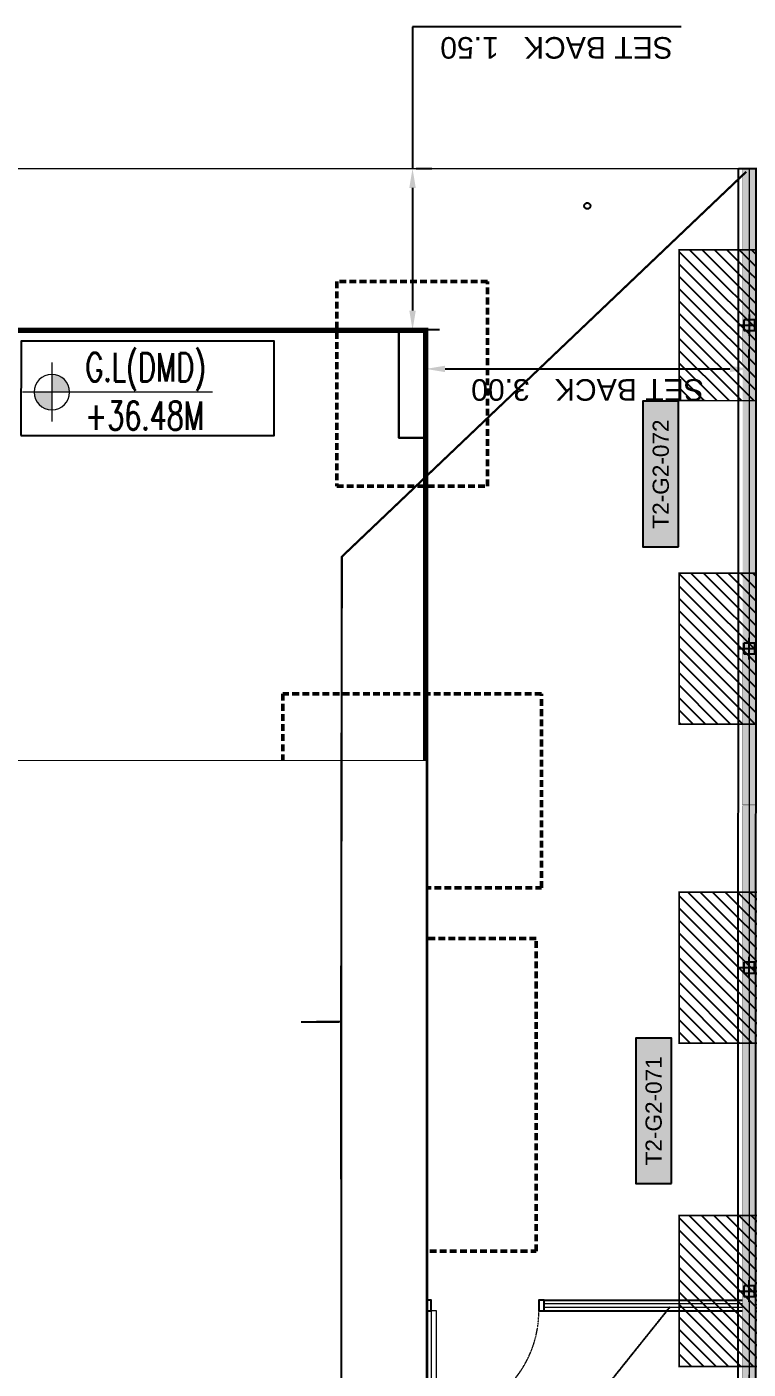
# Model space of a CAD drawing. Header units: centimetres. Extents: x -6122352 to 6876996, y -1694241 to 2592194.
# Drawn here: x 169937 to 176629, y -29315 to -16864 of the extents above; entities that cross this region are included whole.
import ezdxf
from ezdxf.enums import TextEntityAlignment as Align
from ezdxf.xclip import XClip

# ---------------------------------------------------------------- set-up
doc = ezdxf.new("R2010")
doc.units = ezdxf.units.CM
doc.header["$MEASUREMENT"] = 0
doc.header["$XCLIPFRAME"] = 2
doc.header["$PDMODE"] = 66
doc.header["$PDSIZE"] = 100
for name, pattern in [('23585-XR-AR-END-GROUND FLOOR$0$XR-END-GROUND FLOOR PLAN$0$HIDDEN2', [0.1875, 0.125, -0.0625]), ('CENTER', [2, 1.25, -0.25, 0.25, -0.25]), ('DASHED2', [0.375, 0.25, -0.125]), ('XR-AR-END-SETTING OUT PLAN$0$23261-XR-AR-SI-GF$0$HIDDEN', [0.375, 0.25, -0.125]), ('XR-AR-END-SETTING OUT PLAN$0$23585-XR-AR-END-GROUND FLOOR$0$23261-XR-AR-SI-GF$0$HIDDEN', [0.375, 0.25, -0.125]), ('XR-AR-END-SETTING OUT PLAN$0$23585-XR-AR-END-GROUND FLOOR$0$945-4P-1-101-GROUND FLOOR PLAN$0$XR-MIDDLE-GROUND FLOOR PLAN$0$HIDDEN2', [0.1875, 0.125, -0.0625]), ('XR-AR-END-SETTING OUT PLAN$0$23585-XR-AR-END-GROUND FLOOR$0$XR-END-GROUND FLOOR PLAN$0$HIDDEN2', [0.1875, 0.125, -0.0625]), ('XR-AR-END-SETTING OUT PLAN$0$23585-XR-AR-END-GROUND FLOOR$0$XR-END-GROUND FLOOR PLAN$0$xf_6a1$0$DASHED', [0.75, 0.5, -0.25])]:
    doc.linetypes.add(name, pattern=pattern)
doc.layers.get('Defpoints').update_dxf_attribs({"color": 255, "linetype": 'CENTER'})
for name, color, linetype, lineweight, true_color in [('08-Compound Wall-2', 6, 'Continuous', 25, 0xff00ff), ('08-Compound Wall-3', 5, 'Continuous', 25, 0x0000ff), ('23585-XR-AR-DAMAC PLOT LIMITS$0$1-End units', 7, 'Continuous', 5, 0xf8991e)]:
    doc.layers.add(name, color=color, linetype=linetype, lineweight=lineweight, true_color=true_color)
for name, color, linetype in [('23585-XR-AR-BOUNDARY WALLS AND SETBACKS$0$setback', 7, 'XR-AR-END-SETTING OUT PLAN$0$23261-XR-AR-SI-GF$0$HIDDEN'), ('@MI-FOOTINGS', 7, 'Continuous'), ('@MI-MEP', 7, 'Continuous'), ('@MI-REF LAYER', 7, 'Continuous'), ('@MI-TYPE-02', 6, 'Continuous'), ('B_TH_4', 7, 'Continuous'), ('PANEL-TAGS', 7, 'Continuous'), ('S-DIMENSION', 251, 'Continuous'), ('XR-AR-END-SETTING OUT PLAN$0$23585-XR-AR-END-GROUND FLOOR$0$A-Flor-Strs', 1, 'Continuous'), ('XREF1$0$S-LEVELS', 2, 'Continuous'), ('XREF1$0$TYPICAL NEW PROFILE', 3, 'Continuous')]:
    doc.layers.add(name, color=color, linetype=linetype)
for name, color, linetype, lineweight in [('23585-XR-AR-END-GROUND FLOOR$0$A-LOVR-PLAN', 251, 'Continuous', 9), ('@ Foundations', 4, 'DASHED2', 50), ('A-ANNO-TEXT', 3, 'Continuous', 25), ('XR-AR-END-SETTING OUT PLAN$0$23585-XR-AR-END-GROUND FLOOR$0$A-DOOR-FULL', 1, 'Continuous', 9), ('XR-AR-END-SETTING OUT PLAN$0$23585-XR-AR-END-GROUND FLOOR$0$A-EQUP-KITN-PLAN', 202, 'Continuous', 9), ('XR-AR-END-SETTING OUT PLAN$0$23585-XR-AR-END-GROUND FLOOR$0$A-FLOR-OVHD', 9, 'XR-AR-END-SETTING OUT PLAN$0$23585-XR-AR-END-GROUND FLOOR$0$23261-XR-AR-SI-GF$0$HIDDEN', 15), ('XR-AR-END-SETTING OUT PLAN$0$23585-XR-AR-END-GROUND FLOOR$0$A-GLAZ-SILL', 8, 'Continuous', 5), ('XR-AR-END-SETTING OUT PLAN$0$23585-XR-AR-END-GROUND FLOOR$0$A-GLAZ-WNDO', 232, 'Continuous', 9), ('XR-AR-END-SETTING OUT PLAN$0$23585-XR-AR-END-GROUND FLOOR$0$A-LOVR-PLAN', 111, 'Continuous', 9), ('XR-AR-END-SETTING OUT PLAN$0$23585-XR-AR-END-GROUND FLOOR$0$A-WALL', 7, 'Continuous', 30), ('XR-AR-END-SETTING OUT PLAN$0$23585-XR-AR-END-GROUND FLOOR$0$S-COLS', 51, 'Continuous', 40), ('XR-AR-END-SETTING OUT PLAN$0$23585-XR-AR-END-GROUND FLOOR$0$S-COLS-PATT', 8, 'Continuous', 5), ('XREF1$0$36-TAGLVL', 23, 'Continuous', 9)]:
    doc.layers.add(name, color=color, linetype=linetype, lineweight=lineweight)
doc.styles.add('PANELTAG_STYLE', font='arial.ttf')
doc.styles.get("Standard").update_dxf_attribs({"font": 'arial.ttf'})
doc.styles.add('XREF1$0$DLT_TEXT', font='romans.shx', dxfattribs={"width": 0.7})
doc.dimstyles.new('LEADER', dxfattribs={"dimtxt": 0.18, "dimasz": 0.25, "dimexe": 0.18, "dimexo": 0.0625, "dimgap": 0.09, "dimtad": 0, "dimtih": 1, "dimtoh": 1, "dimdec": 4, "dimzin": 0, "dimdsep": 46, "dimtxsty": 'Standard', "dimblk": 'DOT', "dimcen": 0.09, "dimadec": 0, "dimazin": 0, "dimtfac": 1, "dimtdec": 4, "dimtofl": 0, "dimtmove": 0, "dimatfit": 3, "dimldrblk": 'DOT', "dimfxl": 1, "dimtolj": 1, "dimtzin": 0, "dimarcsym": 0})
doc.dimstyles.get("Standard").update_dxf_attribs({"dimtxt": 5, "dimasz": 0.5, "dimexe": 0.18, "dimexo": 0.0625, "dimgap": 0.09, "dimtad": 0, "dimtih": 1, "dimtoh": 1, "dimdec": 0, "dimzin": 0, "dimdsep": 46, "dimtxsty": 'Standard', "dimcen": 0.09, "dimadec": 0, "dimazin": 0, "dimtfac": 1, "dimtdec": 0, "dimtofl": 0, "dimtmove": 0, "dimatfit": 3, "dimfxl": 1, "dimtolj": 1, "dimtzin": 0, "dimarcsym": 0})

# ---------------------------------------------------------------- blocks, each defined once
blk = doc.blocks.new('23585-XR-AR-BOUNDARY WALLS AND SETBACKS')
at = {"layer": '08-Compound Wall-2'}
for points in [[(496524.4839747483, 2769014.901721701), (496524.4166999987, 2769014.828299998), (496524.3488619988, 2769014.754261385)], [(496495.973413455, 2768983.786159667), (496513.5950819055, 2768967.640515323), (496519.6427699822, 2768974.240856528), (496523.6963717188, 2768978.664658424), (496527.7497715795, 2768983.088258272), (496531.8031700578, 2768987.512056611), (496535.8565700583, 2768991.935856611), (496541.9703225537, 2768998.608210022), (496524.3488342976, 2769014.754286767)]]:
    blk.add_lwpolyline(points, dxfattribs=at)
at = {"layer": '23585-XR-AR-BOUNDARY WALLS AND SETBACKS$0$setback', "ltscale": 40, "const_width": 0.05}
blk.add_lwpolyline([(496523.495691437, 2769011.602722642), (496519.3412598212, 2769007.068562509), (496515.2876013813, 2769002.644898729), (496511.2342491072, 2768998.221150815), (496507.1808491084, 2768993.797350815), (496503.1274491075, 2768989.373550816), (496498.9709691079, 2768984.837265666), (496513.3484613407, 2768971.664059236), (496517.5045994969, 2768976.199995874), (496521.5582515897, 2768980.623852726), (496525.6116474211, 2768985.047448177), (496529.6650017803, 2768989.471198366), (496533.7184017806, 2768993.894998366), (496537.8730016777, 2768998.429195459)], close=True, dxfattribs=at)
blk = doc.blocks.new('A$C9d9485f6')
at = {"layer": 'A-ANNO-TEXT', "rotation": 312.4881850805905}
blk.add_blockref('23585-XR-AR-BOUNDARY WALLS AND SETBACKS', (-2377088.534775567, -1504219.252137818), dxfattribs=at)
blk = doc.blocks.new('23585-XR-AR-DAMAC PLOT LIMITS')
at = {"layer": '23585-XR-AR-DAMAC PLOT LIMITS$0$1-End units', "color": 251, "true_color": 0x636466}
blk.add_lwpolyline([(496535.9303000001, 2768991.8683), (496518.2352999998, 2769008.081900001), (496524.4166999999, 2769014.828299999), (496542.1118999999, 2768998.614700001)], close=True, dxfattribs=at)
blk = doc.blocks.new('A$Cf093b529')
at = {"layer": 'A-ANNO-TEXT'}
blk.add_blockref('23585-XR-AR-DAMAC PLOT LIMITS', (-495391.9901121984, -2768603.441896566), dxfattribs=at)
blk = doc.blocks.new('*U35')
for points in [[(91, -5.684341886080801e-14), (41, -5.684341886080801e-14), (41, 1021), (91, 1021)], [(0, 0), (38, -5.684341886080801e-14), (38, -50), (50, -50), (50, -249.999999999997), (0, -249.999999999997)], [(1100, 2.842170943040401e-14), (1062, -2.842170943040401e-14), (1062, -49.99999999999997), (1050, -49.99999999999997), (1050, -249.999999999997), (1100, -249.999999999997)]]:
    blk.add_lwpolyline(points, close=True)
at = {"color": 8, "linetype": 'XR-AR-END-SETTING OUT PLAN$0$23585-XR-AR-END-GROUND FLOOR$0$XR-END-GROUND FLOOR PLAN$0$HIDDEN2'}
blk.add_arc((41, -5.684341886080801e-14), 1021, 1.594950045944486e-15, 90, dxfattribs=at)
at = {"layer": 'XR-AR-END-SETTING OUT PLAN$0$23585-XR-AR-END-GROUND FLOOR$0$A-GLAZ-SILL', "linetype": 'XR-AR-END-SETTING OUT PLAN$0$23585-XR-AR-END-GROUND FLOOR$0$945-4P-1-101-GROUND FLOOR PLAN$0$XR-MIDDLE-GROUND FLOOR PLAN$0$HIDDEN2', "ltscale": 3}
blk.add_lwpolyline([(0, 0), (1100, 0), (1100, -249.999999999997), (0, -249.999999999997)], close=True, dxfattribs=at)
blk = doc.blocks.new('*U37')
for points in [[(91, -5.684341886080801e-14), (41, -5.684341886080801e-14), (41, 1021), (91, 1021)], [(0, 0), (38, -5.684341886080801e-14), (38, -50), (50, -50), (50, -109.9999999801787), (0, -109.9999999801787)], [(1100, 2.842170943040401e-14), (1062, -2.842170943040401e-14), (1062, -49.99999999999997), (1050, -49.99999999999997), (1050, -109.9999999801786), (1100, -109.9999999801786)]]:
    blk.add_lwpolyline(points, close=True)
at = {"color": 8, "linetype": 'XR-AR-END-SETTING OUT PLAN$0$23585-XR-AR-END-GROUND FLOOR$0$XR-END-GROUND FLOOR PLAN$0$HIDDEN2'}
blk.add_arc((41, -5.684341886080801e-14), 1021, 1.594950045944486e-15, 90, dxfattribs=at)
at = {"layer": 'XR-AR-END-SETTING OUT PLAN$0$23585-XR-AR-END-GROUND FLOOR$0$A-GLAZ-SILL', "linetype": 'XR-AR-END-SETTING OUT PLAN$0$23585-XR-AR-END-GROUND FLOOR$0$945-4P-1-101-GROUND FLOOR PLAN$0$XR-MIDDLE-GROUND FLOOR PLAN$0$HIDDEN2', "ltscale": 3}
blk.add_lwpolyline([(0, 0), (1100, 0), (1100, -109.9999999801786), (0, -109.9999999801786)], close=True, dxfattribs=at)
blk = doc.blocks.new('XR-AR-END-SETTING OUT PLAN$0$23585-XR-AR-END-GROUND FLOOR$0$XR-END-GROUND FLOOR PLAN$0$A$C45491A9B')
blk.add_lwpolyline([(-50, 0), (0, 0), (0, 1000), (-50, 1000)], close=True)
at = {"color": 8, "linetype": 'XR-AR-END-SETTING OUT PLAN$0$23585-XR-AR-END-GROUND FLOOR$0$XR-END-GROUND FLOOR PLAN$0$HIDDEN2'}
blk.add_arc((0, -4.547473508864641e-13), 1000, 90, 180, dxfattribs=at)
blk = doc.blocks.new('XR-AR-END-SETTING OUT PLAN$0$23585-XR-AR-END-GROUND FLOOR$0$A$C75a8815d')
at = {"layer": 'XR-AR-END-SETTING OUT PLAN$0$23585-XR-AR-END-GROUND FLOOR$0$S-COLS', "color": 252, "lineweight": 30}
for points in [[(-0.02841067314147949, 3499.999932765961), (-0.02841019630432129, 2699.999933242798), (249.9715893268585, 2699.999932765961), (249.9715902805328, 3499.999933004379)], [(3.814697265625e-06, 0.001664876937866211), (3.814697265625e-06, 550.001665353775), (250.0000038146973, 550.0016646385193), (250.0000038146973, 0.001665115356445312)], [(-0.02838230133056641, -3999.998283624649), (-0.0283818244934082, -2999.99828338623), (249.9716181755066, -2999.998282670975), (249.9716184139252, -3999.998283147812)]]:
    blk.add_lwpolyline(points, close=True, dxfattribs=at)
blk = doc.blocks.new('23585-XR-AR-END-GROUND FLOOR$0$XR-END-GROUND FLOOR PLAN$0$A$C45491A9B')
blk.add_lwpolyline([(-50, 0), (0, 0), (0, 1000), (-50, 1000)], close=True)
at = {"color": 8, "linetype": '23585-XR-AR-END-GROUND FLOOR$0$XR-END-GROUND FLOOR PLAN$0$HIDDEN2'}
blk.add_arc((0, -4.547473508864641e-13), 1000, 90, 180, dxfattribs=at)
blk = doc.blocks.new('XR-AR-END-SETTING OUT PLAN')
at = {"layer": '08-Compound Wall-3'}
for p, q in [((1900.044146533911, 10600.0005848068), (-523.2971514484661, 10600.00058478686)), ((1900.044146533911, 10500.00058480681), (-523.2971514474184, 10500.00058478684))]:
    blk.add_line(p, q, dxfattribs=at)
for points in [[(1950.044146533911, 10600.00060864944), (1900.044146533911, 10600.00060864944), (1900.044145320485, 10500.00060864944), (1950.044146842208, 10500.00060864944)], [(3000.044145816123, 10600.00056898237), (2950.044145816123, 10600.00056898237), (2950.044144602697, 10500.00056898237), (3000.04414612442, 10500.00056898237)]]:
    blk.add_lwpolyline(points, close=True, dxfattribs=at)
at = {"layer": '23585-XR-AR-END-GROUND FLOOR$0$A-LOVR-PLAN'}
blk.add_lwpolyline([(1900.044146533911, 10600.00063503276), (1900.044146533911, 10500.00063249208)], dxfattribs=at)
blk.add_lwpolyline([(1900.044146839268, 10534.99812595142), (1900.044146839268, 10564.99812595142), (-523.3010777489098, 10564.99812655811), (-523.3010777489098, 10534.99812655811)], close=True, dxfattribs=at)
at = {"layer": 'XR-AR-END-SETTING OUT PLAN$0$23585-XR-AR-END-GROUND FLOOR$0$A-EQUP-KITN-PLAN', "color": 8}
for p, q in [((3850.109238997102, 11100.00033140182), (3850.107901349664, 13149.99880361557)), ((5650.107138469815, 11100.00778436661), (3850.109238997102, 11100.00033140182))]:
    blk.add_line(p, q, dxfattribs=at)
at = {"layer": 'XR-AR-END-SETTING OUT PLAN$0$23585-XR-AR-END-GROUND FLOOR$0$A-EQUP-KITN-PLAN', "color": 8, "linetype": 'XR-AR-END-SETTING OUT PLAN$0$23585-XR-AR-END-GROUND FLOOR$0$XR-END-GROUND FLOOR PLAN$0$xf_6a1$0$DASHED'}
blk.add_line((5650.107175782323, 10900.00331449509), (3850.106041803956, 10900.00036239624), dxfattribs=at)
at = {"layer": 'XR-AR-END-SETTING OUT PLAN$0$23585-XR-AR-END-GROUND FLOOR$0$A-FLOR-OVHD', "color": 8, "ltscale": 5}
for p, q in [((3250.106041446328, 11000.02068042755), (3750.106041744351, 10499.99855422974)), ((3750.106041803956, 10999.99855422974), (3250.106041803956, 10499.99855327606)), ((4150.149359419942, 9210.30683708191), (3250.158987239003, 9610.350899219513)), ((3250.158987298608, 9210.306836605072), (4150.149360194802, 9610.350899219513))]:
    blk.add_line(p, q, dxfattribs=at)
at = {"layer": 'XR-AR-END-SETTING OUT PLAN$0$23585-XR-AR-END-GROUND FLOOR$0$A-FLOR-OVHD', "color": 8}
blk.add_line((3200.106140449643, 10249.99855422974), (3200.106631532311, 8999.99834060669), dxfattribs=at)
at = {"layer": 'XR-AR-END-SETTING OUT PLAN$0$23585-XR-AR-END-GROUND FLOOR$0$A-FLOR-OVHD', "color": 8, "ltscale": 5}
blk.add_lwpolyline([(3250.158987298608, 9210.306836605072), (4150.149359419942, 9210.30683708191), (4150.149360194802, 9610.350899219513), (3250.158987239003, 9610.350899219513)], close=True, dxfattribs=at)
at = {"layer": 'XR-AR-END-SETTING OUT PLAN$0$23585-XR-AR-END-GROUND FLOOR$0$A-Flor-Strs', "color": 8}
for p, q in [((3000.102111771703, 10249.9985537529), (3000.102079167962, 8999.993498325348)), ((3300.102112427354, 10249.99855422974), (3300.102079108357, 8999.99349784851)), ((3300.102093592286, 9549.99603509903), (3171.357380345464, 9681.451865673065)), ((3000.102095738053, 9549.996026039124), (3300.102093592286, 9549.99603509903)), ((3300.102093592286, 9549.99603509903), (3171.35738016665, 9418.540202617645))]:
    blk.add_line(p, q, dxfattribs=at)
at = {"layer": 'XR-AR-END-SETTING OUT PLAN$0$23585-XR-AR-END-GROUND FLOOR$0$A-GLAZ-SILL', "color": 8}
blk.add_line((3250.100986972451, 6049.997144699097), (3250.10133947432, 8199.998291492462), dxfattribs=at)
at = {"layer": 'XR-AR-END-SETTING OUT PLAN$0$23585-XR-AR-END-GROUND FLOOR$0$A-GLAZ-WNDO', "color": 8}
for p, q in [((3000.101339235902, 8199.998291015625), (3000.101339116693, 8149.998291015625)), ((3150.101339295506, 8149.998290538788), (3000.101339116693, 8149.998291015625)), ((3150.100986912847, 6099.997143745422), (3150.101339116693, 8199.998291015625)), ((3150.101339116693, 8199.998291015625), (3150.101339295506, 8149.998290538788)), ((3000.101213410497, 7447.998108863831), (3000.101213350892, 7497.998109340668)), ((3000.101213350892, 7497.998109340668), (3150.101213827729, 7497.998108386993)), ((3150.101213827729, 7497.998108386993), (3150.101213887334, 7447.998108863831)), ((3150.101213887334, 7447.998108863831), (3000.101213410497, 7447.998108863831)), ((3000.100987270474, 6746.998107910156), (3000.100986436009, 6796.998108863831)), ((3000.100986436009, 6796.998108863831), (3150.100987270474, 6796.998108863831)), ((3150.100986376405, 6746.998108863831), (3000.100987270474, 6746.998107910156)), ((3150.100987270474, 6796.998108863831), (3150.100986376405, 6746.998108863831)), ((3000.100986972451, 6049.997144699097), (3000.100986972451, 6099.997144699097)), ((3000.100986972451, 6099.997144699097), (3150.100986912847, 6099.997143745422)), ((3000.100986972451, 6049.997144699097), (3250.100986972451, 6049.997144699097)), ((3150.100986912847, 6099.997143745422), (3150.100987151265, 6049.997144699097))]:
    blk.add_line(p, q, dxfattribs=at)
for points in [[(3000.101213350892, 7497.998109340668), (3000.101339116693, 8149.998291015625)], [(3250.122793927789, 8199.997313976288), (3000.101339235902, 8199.998291015625)], [(3050.101339116693, 8149.998291015625), (3050.101213350892, 7497.998108863831)], [(3000.100986972451, 6099.997144699097), (3000.101213410497, 7447.998108863831)], [(3050.101213291287, 7447.998109340668), (3050.100986912847, 6796.998107910156)], [(3050.100986853242, 6746.998108386993), (3050.1009863168, 6099.997145175934)]]:
    blk.add_lwpolyline(points, dxfattribs=at)
at = {"layer": 'XR-AR-END-SETTING OUT PLAN$0$23585-XR-AR-END-GROUND FLOOR$0$A-LOVR-PLAN', "color": 8}
for points in [[(1950.100967422128, 10600.00060844421), (1900.100967302918, 10600.00060892105), (1900.100966289639, 10500.00060892105), (1950.100967779756, 10500.00060939789)], [(3000.100967124104, 10600.00057029724), (2950.10096617043, 10600.0005698204), (2950.100965276361, 10500.00057029724), (3000.100966647267, 10500.0005698204)]]:
    blk.add_lwpolyline(points, close=True, dxfattribs=at)
blk.add_lwpolyline([(1900.100967183709, 10600.00063562393), (1900.100967362523, 10500.00063371658)], dxfattribs=at)
at = {"layer": 'XR-AR-END-SETTING OUT PLAN$0$23585-XR-AR-END-GROUND FLOOR$0$A-WALL', "color": 8}
for points in [[(9250.102083459496, 6650.001490592957), (9050.100989297032, 6650.001235485077), (9050.10098965466, 8750.000639915466), (6850.11106570065, 8750.002635478973), (6850.111066058278, 8700.0026679039), (6750.111065879464, 8700.002668380737), (6750.111065879464, 8750.000871658325), (6650.111065939069, 8750.000871658325), (6650.111065283418, 8850.002022743225), (6950.111065164208, 8850.002250671387), (6950.111065879464, 8899.99970960617), (7050.111065879464, 8899.99970817566), (7050.11106570065, 8850.002797603607), (9050.099628582597, 8850.000640392303), (9050.10098899901, 10349.9981546402), (7050.11106581986, 10349.99975156784), (7050.111065998673, 9799.999710083008), (6950.11106570065, 9799.999708652496), (6950.112433806062, 10550.00580835342), (7050.108891561627, 10550.00580835342), (7050.104876235127, 10449.99988079071), (9050.099116638303, 10449.9981546402), (9049.948119357228, 19523.36598014832), (9249.950268521905, 19523.36597967148)], [(5650.105998054147, 10500.00084495544), (5750.106065586209, 10500.00084400177), (5750.107102289796, 11300.00188541412), (5650.107101693749, 11300.00188589096)], [(4790.1072358042, 8749.999267578125), (3250.101112738252, 8749.997854709625), (3250.123472645879, 8199.998291492462), (3000.123275354505, 8199.998291015625), (3000.100934281945, 8999.998242855072), (4540.107388034463, 8999.998847484589), (4540.107358470559, 9049.998554706573), (4790.107358232141, 9049.99855518341)], [(5650.11106570065, 8750.000054359436), (4790.107256367803, 8749.999291419983), (4790.107256188989, 8850.000108718872), (5650.111065641046, 8850.001082897186)], [(3250.12934859097, 5750.006791114807), (3250.100409820676, 5750.006854534149), (3250.100986972451, 6049.997144699097), (3000.129348531365, 6049.997144699097), (3000.129348650575, 5499.999974727631), (3250.129348769784, 5500.006791591644)], [(3250.129348710179, 5499.998108386993), (7760.105232134461, 5500.00174665451), (7760.105232253671, 5750.00045633316), (3250.129348531365, 5749.997789859772)]]:
    blk.add_lwpolyline(points, close=True, dxfattribs=at)
for points in [[(3850.106042101979, 10500.01968860626), (5750.107330158353, 10500.00084400177), (5750.107415214181, 10250.00188541412), (4790.107357934117, 10249.9985537529), (4790.107358291745, 10149.99855566025), (4540.107357993722, 10149.99855566025), (4540.10735835135, 10249.9985537529), (3000.102095916867, 10249.99855327606), (3000.102079048753, 11999.99910259247), (3250.104392960668, 11999.99910163879), (3250.104392841458, 11100.02067995071), (3850.106042161584, 11100.02068090439), (3850.10604198277, 10499.99947547913)], [(3750.106041803956, 10700.02068090439), (3750.106041803956, 10999.99855422974), (3450.106041863561, 11000.02068042755), (3250.106041446328, 11000.02068042755), (3250.106041803956, 10499.99855327606), (3750.106041744351, 10499.99855422974), (3750.106041803956, 10700.02068090439)]]:
    blk.add_lwpolyline(points, dxfattribs=at)
at = {"layer": '23585-XR-AR-END-GROUND FLOOR$0$A-LOVR-PLAN'}
blk.add_blockref('23585-XR-AR-END-GROUND FLOOR$0$XR-END-GROUND FLOOR PLAN$0$A$C45491A9B', (2950.044147029549, 10600.00058481902), dxfattribs=at)
at = {"layer": 'XR-AR-END-SETTING OUT PLAN$0$23585-XR-AR-END-GROUND FLOOR$0$A-DOOR-FULL', "color": 8, "xscale": -1, "rotation": 270}
blk.add_blockref('*U35', (4790.107358232141, 9049.99855518341), dxfattribs=at)
at = {"layer": 'XR-AR-END-SETTING OUT PLAN$0$23585-XR-AR-END-GROUND FLOOR$0$A-DOOR-FULL', "color": 8, "xscale": 0.9090909090912127, "yscale": 0.9090909090912127, "zscale": 0.9090909090912127, "rotation": 179.9999999999999}
blk.add_blockref('*U37', (6650.111066237092, 8750.001082897186), dxfattribs=at)
at = {"layer": 'XR-AR-END-SETTING OUT PLAN$0$23585-XR-AR-END-GROUND FLOOR$0$A-LOVR-PLAN', "color": 8}
blk.add_blockref('XR-AR-END-SETTING OUT PLAN$0$23585-XR-AR-END-GROUND FLOOR$0$XR-END-GROUND FLOOR PLAN$0$A$C45491A9B', (2950.100967720151, 10600.00058603287), dxfattribs=at)
at = {"layer": 'XR-AR-END-SETTING OUT PLAN$0$23585-XR-AR-END-GROUND FLOOR$0$S-COLS-PATT', "color": 8}
blk.add_blockref('XR-AR-END-SETTING OUT PLAN$0$23585-XR-AR-END-GROUND FLOOR$0$A$C75a8815d', (3000.129344239831, 5499.998310089111), dxfattribs=at)
blk = doc.blocks.new('END UNIT')
at = {"xscale": 0.001, "yscale": 0.001, "zscale": 0.001}
blk.add_blockref('XR-AR-END-SETTING OUT PLAN', (-9.150201729830158, 0), dxfattribs=at)
blk = doc.blocks.new('TH_4')
blk.add_blockref('END UNIT', (495802.3053798428, 2769130.514097063))
at = {"xscale": -1}
blk.add_blockref('END UNIT', (495826.3053798428, 2769130.514097063), dxfattribs=at)
blk = doc.blocks.new('A$C780da55d')
at = {"layer": 'S-DIMENSION'}
blk.add_circle((0, 0), 0.02813349758424844, dxfattribs=at)
at = {"layer": 'B_TH_4', "xscale": 1.000039159572381, "yscale": 1.000039159572381, "zscale": 1.000039159572381}
blk.add_blockref('TH_4', (-495814.0704651335, -2769239.302089663), dxfattribs=at)
blk = doc.blocks.new('23585-XR-AR-MALDIVE-2$0$TH_4')
blk.add_blockref('A$C780da55d', (495794.655359471, 2769130.864096801))
at = {"layer": '@ Foundations', "linetype": 'DASHED2', "ltscale": 0.25}
for points in [[(495795.1303292943, 2769137.659769025), (495797.4303292944, 2769137.659769025), (495797.4303292944, 2769140.559769025), (495795.1303292943, 2769140.559769025)], [(495797.4803292943, 2769135.389769025), (495797.4803292943, 2769137.189769024), (495795.0803292943, 2769137.189769024), (495795.0803292943, 2769135.389769025)], [(495795.5803292943, 2769131.564769024), (495796.9803292943, 2769131.564769024), (495796.9803292943, 2769133.464769024), (495795.5803292943, 2769133.464769024)]]:
    blk.add_lwpolyline(points, close=True, dxfattribs=at)
blk = doc.blocks.new('A$C92c70a84')
at = {"color": 1, "true_color": 0xeb0000, "const_width": 0.01}
blk.add_lwpolyline([(-1.174661193974316, -22.08967597829178), (-7.174665930680931, -22.08860107138753), (-13.17467066785321, -22.08752616611309), (-19.17467540409416, -22.08645125944167), (-25.17466774489731, -22.08509378228337), (-34.32472875714302, -22.08355128043331), (-34.32042913325131, 1.916467667557299), (-25.17023303266615, 1.91477768169716), (-19.17022829456255, 1.913702775724232), (-13.17022355878726, 1.912627869052812), (-7.170366306323558, 1.91141787590459), (-1.170226481277496, 1.910195486154407), (7.981812528334558, 1.908566202502698), (7.977942958008498, -22.09133005468175)], close=True, dxfattribs=at)
blk = doc.blocks.new('XREF1$0$LVL  ATTR')
at = {"color": 7}
blk.add_wipeout([(-0.33727806633866564, 0.38352486299273547), (1.8973092599409713, 0.38352486299273547), (1.8973092599409713, -0.45047952129880775), (-0.33727806633866564, -0.4504795212988073)], dxfattribs=at)
at = {"layer": 'XREF1$0$36-TAGLVL', "extrusion": (-4.888139810645865e-07, 1.406522031717416e-17, 0.9999999999998805)}
h = blk.add_hatch(color=252, dxfattribs=at)
h.paths.add_polyline_path([(-0.06536514837319736, 0.1562500046566129, 0.4142135623730951), (-0.2216151483731973, 4.656612873077392e-09), (-0.06536514837319736, 4.656612873077392e-09)])
h.paths.add_polyline_path([(0.09088485162680264, 4.656612873077392e-09), (-0.06536514837319736, 4.656612873077392e-09), (-0.06536514837319736, -0.1562499953433871, 0.4142135623730951)])
at = {"layer": 'XREF1$0$36-TAGLVL', "extrusion": (-4.888139810645865e-07, 1.406522031717408e-17, 0.9999999999998805)}
for p, q in [((-0.06536515014719235, -0.2604166821887048), (-0.06536515014719235, 0.2604166511446238)), ((1.351057254982072, -1.396983861923218e-08, 5.262988010916589e-07), (-0.3253053234689158, -1.396983861923218e-08, -1.018362459642307e-07))]:
    blk.add_line(p, q, dxfattribs=at)
blk.add_circle((-0.06536514830387681, -4.494034574497252e-25, 3.195139836529895e-08), 0.15625, dxfattribs=at)
at = {"layer": 'XREF1$0$S-LEVELS', "color": 1}
blk.add_lwpolyline([(-0.3372780663386656, 0.3835248629927364), (1.897309259940972, 0.3835248629927364), (1.897309259940972, -0.4504795212988069), (-0.3372780663386656, -0.4504795212988069)], close=True, dxfattribs=at)
at = {"layer": 'XREF1$0$TYPICAL NEW PROFILE', "color": 3, "style": 'XREF1$0$DLT_TEXT', "width": 0.7}
for tag, p in [('+0.00M', (0.2413431143818681, 0.067100426539497, -0.0001437184612911057)), ('S.S.L', (0.2413431143818681, -0.3452672204089993, -0.0001437184612911057))]:
    blk.add_attdef(tag, p, '', height=0.2500000000000001, dxfattribs=at)
blk = doc.blocks.new('_Dot')
at = {"color": 0, "linetype": 'ByBlock', "lineweight": -2}
blk.add_line((-0.5, 0), (-1, 0), dxfattribs=at)
at = {"color": 0, "linetype": 'ByBlock', "const_width": 0.5}
blk.add_lwpolyline([(-0.25, 0, 1), (0.25, 0, 1)], format="xyb", close=True, dxfattribs=at)
blk = doc.blocks.new('*D688')
at = {"color": 0, "lineweight": -2, "transparency": 16777216}
for p, q in [((494320.6675936814, 2767860.646392867), (494320.6675936814, 2767861.1221988)), ((494317.665494432, 2767860.966045753), (494317.665494432, 2767860.7621988)), ((494320.4875936814, 2767860.9421988), (494317.845494432, 2767860.9421988))]:
    blk.add_line(p, q, dxfattribs=at)
at = {"color": 0, "transparency": 16777216}
for points in [[(494317.845494432, 2767860.9721988), (494317.845494432, 2767860.9121988), (494317.665494432, 2767860.9421988)], [(494320.4875936814, 2767860.9721988), (494320.4875936814, 2767860.9121988), (494320.6675936814, 2767860.9421988)]]:
    blk.add_solid(points, dxfattribs=at)
at = {"layer": 'Defpoints', "color": 0, "transparency": 16777216}
for p in [(494317.665494432, 2767861.028545753), (494317.665494432, 2767860.9421988), (494320.6675936814, 2767860.583892867)]:
    blk.add_point(p, dxfattribs=at)
at = {"color": 0, "transparency": 16777216, "insert": (494319.1665440567, 2767861.135677654), "char_height": 0.2, "attachment_point": 5}
blk.add_mtext('\\A1;SET BACK   3.00', dxfattribs=at)
blk = doc.blocks.new('*D690')
at = {"color": 0, "lineweight": -2, "transparency": 16777216}
for p, q in [((494320.5388534791, 2767860.580698744), (494320.9697046045, 2767860.580698744)), ((494320.7897046045, 2767859.263961407), (494320.7897046045, 2767860.400698744)), ((494320.7551252943, 2767859.083961407), (494320.6097046045, 2767859.083961407)), ((494320.7897046045, 2767857.769165082), (494320.7897046045, 2767859.083961407)), ((494318.2970988746, 2767857.769165082), (494320.7897046045, 2767857.769165082))]:
    blk.add_line(p, q, dxfattribs=at)
at = {"color": 0, "transparency": 16777216}
for points in [[(494320.7597046045, 2767860.400698744), (494320.8197046045, 2767860.400698744), (494320.7897046045, 2767860.580698744)], [(494320.7597046045, 2767859.263961407), (494320.8197046045, 2767859.263961407), (494320.7897046045, 2767859.083961407)]]:
    blk.add_solid(points, dxfattribs=at)
at = {"layer": 'Defpoints', "color": 0, "transparency": 16777216}
for p in [(494320.4763534791, 2767860.580698744), (494320.7897046045, 2767860.580698744), (494320.8176252943, 2767859.083961407)]:
    blk.add_point(p, dxfattribs=at)
at = {"color": 0, "transparency": 16777216, "insert": (494319.4534017402, 2767857.962575723), "char_height": 0.2, "attachment_point": 5}
blk.add_mtext('\\A1;SET BACK   1.50', dxfattribs=at)
blk = doc.blocks.new('T2-FOOTING PLAN')
at = {"layer": '@MI-FOOTINGS', "transparency": 33554679}
h = blk.add_hatch(dxfattribs=at)
h.set_pattern_fill('ANSI31', color=8, scale=650)
h.set_pattern_definition([(45, (0, 0), (-57.45242597140699, 57.45242597140699), [])])
h.paths.add_polyline_path([(-700, 650), (700, 650), (700, -650), (-700, -650)])
at = {"layer": '@MI-FOOTINGS', "color": 160, "true_color": 0x3340f0, "const_width": 15}
blk.add_lwpolyline([(-700, 650), (700, 650), (700, -650), (-700, -650)], close=True, dxfattribs=at)
at = {"layer": '@MI-FOOTINGS', "color": 30}
blk.add_point((0, 0), dxfattribs=at)
blk = doc.blocks.new('T2-PARTITION WALL')
at = {"layer": '@MI-TYPE-02'}
h = blk.add_hatch(color=256, dxfattribs=at)
h.dxf.hatch_style = 1
h.paths.add_polyline_path([(-71.02508106571622, -42098.55009387963), (-68.87369340774603, -48000.4032188518), (51.12629905209178, -48000.44575863145), (48.97491139412159, -42098.59263365931)])
h.paths.add_polyline_path([(-68.89454710215796, -36088.55047151487), (-71.02153608424123, -42088.55009450795), (48.97845637565479, -42088.5926342876), (51.10544535767986, -36088.59301129446)])
h.paths.add_polyline_path([(-66.7640131386579, -30078.55084915002), (-68.89100212074118, -36078.55047214316), (51.10899033915484, -36078.59301192281), (53.23597932123812, -30078.59338892964)])
h.paths.add_polyline_path([(-64.63347917504143, -24068.55122678523), (-66.7604681570665, -30068.55084977832), (53.23952430277131, -30068.59338955799), (55.36651328485459, -24068.59376656482)])
h.paths.add_polyline_path([(-64.59134481713409, -23929.04480615037), (-63.51631047029514, -17929.04490245861), (56.48368760355515, -17929.06640314552), (55.40865325671621, -23929.06630683731)])
h.paths.add_polyline_path([(-63.51451874629129, -17919.04490261909), (-62.43948439945234, -11919.04499892736), (57.56051367439795, -11919.0664996143), (56.48547932755901, -17919.06640330606)])
h.paths.add_polyline_path([(-62.43769267533207, -11909.04499908781), (-61.36265832849313, -5909.045095396083), (58.63733974535717, -5909.066596083023), (57.56230539846001, -11909.06649977478)])
h.paths.add_polyline_path([(-61.36086660448927, -5899.04509555659), (-60.01430928823538, 0.01075290745939128), (59.98568878561491, -0.01074777948088013), (58.63913146936102, -5899.066596243531)])
at = {"layer": '@MI-TYPE-02', "const_width": 2.5}
for points in [[(-61.36086660448927, -5899.04509555659), (-60.01430928823538, 0.01075290745939128), (59.98568878561491, -0.01074777948088013), (58.63913146936102, -5899.066596243531)], [(-62.43769267533207, -11909.04499908781), (-61.36265832849313, -5909.045095396083), (58.63733974535717, -5909.066596083023), (57.56230539846001, -11909.06649977478)]]:
    blk.add_lwpolyline(points, close=True, dxfattribs=at)
at = {"layer": '@MI-FOOTINGS', "rotation": 89.98973417812736}
for p in [(1.185184067115188, -1449.528220314503), (0.6461511011584662, -4449.528218663094), (-0.02740348846418783, -7409.056096231885), (-0.5664364544209093, -10409.0560945805)]:
    blk.add_blockref('T2-FOOTING PLAN', p, dxfattribs=at)
blk = doc.blocks.new('PANELTAG')
at = {"layer": 'PANEL-TAGS', "color": 1}
blk.add_lwpolyline([(-13.5, -3.3), (13.5, -3.3), (13.5, 3.3), (-13.5, 3.3)], close=True, dxfattribs=at)
at = {"layer": 'PANEL-TAGS', "color": 40, "true_color": 0xffd700}
blk.add_solid([(-13.5, -3.3), (13.5, -3.3), (-13.5, 3.3), (13.5, 3.3)], dxfattribs=at)
at = {"layer": 'PANEL-TAGS', "color": 5, "style": 'PANELTAG_STYLE'}
blk.add_attdef('TAGNO', text='', height=3, dxfattribs=at).set_placement((0, 0), align=Align.CENTER)
blk = doc.blocks.new('A$C2c283219')
at = {"color": 1, "true_color": 0xeb0000, "const_width": 0.01}
blk.add_lwpolyline([(33.15006756340154, 1.309203065466136), (27.15006282634567, 1.310277972370386), (21.15005808934802, 1.311352877877653), (15.15005335281603, 1.312427784316242), (9.150061011896469, 1.31378526147455), (0, 1.315327763557434), (0.004299624240957201, 25.31534671131521), (9.154495724418666, 25.31365672545508), (15.15450046240585, 25.31258181948215), (21.15450519847218, 25.31150691304356), (27.15436245064484, 25.31029691966251), (33.15450227545807, 25.30907452991232), (42.30654128524475, 25.30744524626061), (42.30267171526793, 1.307548989076167)], close=True, dxfattribs=at)
dim = blk.add_linear_dim(base=(0.0003482787869870663, 3.173033717554063), p1=(3.002447528182529, 2.814727784600109), p2=(0.0003482787869870663, 3.259380670264363), text='SET BACK   <>', dimstyle='Standard', override={"dimtxt": 0.2, "dimtad": 1, "dimtih": 0, "dimdec": 2})
dim.commit()
dim.dimension.update_dxf_attribs({"geometry": '*D688', "text_midpoint": (1.501397903484758, 3.366512571461499), "insert": (-494317.6651461532, -2767857.769165082)})
dim = blk.add_linear_dim(base=(3.124558451236226, 2.811533662024885), p1=(3.152479140786454, 1.314796323888004), p2=(2.81120732560521, 2.811533661093563), angle=90, text='SET BACK   <>', dimstyle='Standard', override={"dimtxt": 0.2, "dimtad": 1, "dimtih": 0, "dimdec": 2, "dimtmove": 1})
dim.commit()
dim.dimension.update_dxf_attribs({"geometry": '*D690', "text_midpoint": (2.411807071825024, -4.656612873077393e-10), "dimtype": 128, "insert": (-494317.6651461532, -2767857.769165082)})

msp = doc.modelspace()

# ---------------------------------------------------------------- hatches: boundary and pattern name
at = {"layer": '@MI-REF LAYER'}
h = msp.add_hatch(dxfattribs=at)
h.set_pattern_fill('ANSI31', color=256, scale=1999.999998458916, angle=186.7183412143764)
h.set_pattern_definition([(231.7183412143764, (-2377109729.195271, -1504175463.930205), (196.2436825049419, -154.8819453021617), [])])
h.paths.add_polyline_path([(173637.0869775118, -37949.32877335549), (167386.8413807879, -37949.37531380878), (167386.9737882378, -37648.74568145981), (143585.5400450877, -37648.92291633073), (143585.6769294339, -37949.55254705408), (137335.4313334406, -37949.59908999035), (137335.3697368986, -23675.76798647625), (173636.9359965053, -23675.49767068315)])

# ---------------------------------------------------------------- block references
at = {"layer": '@MI-REF LAYER', "xscale": 1000, "yscale": 1000, "zscale": 1000}
msp.add_blockref('A$C9d9485f6', (-23958.95045533385, 48155.57226163784), dxfattribs=at)
at = {"layer": '@MI-REF LAYER', "xscale": 1000, "yscale": 1000, "zscale": 1000, "rotation": 312.4882903633292}
msp.add_blockref('A$Cf093b529', (-891608.7329339073, 539022.7201118186), dxfattribs=at)

# ---------------------------------------------------------------- next in the draw order: block references
at = {"layer": '@MI-REF LAYER'}
ref = msp.add_blockref('23585-XR-AR-MALDIVE-2$0$TH_4', (495949172.1971557, 2769116030.608025), dxfattribs=dict(at, xscale=1000, yscale=1000, zscale=1000, rotation=180.0004266472492))
XClip(ref).set_block_clipping_path([(495793.21268222714, 2769130.5182449548), (495835.2553357263, 2769130.5117717395), (495835.2591759865, 2769154.440407738), (495826.3071482759, 2769154.4120021537), (495820.30700588087, 2769154.4132245434), (495814.30714883376, 2769154.4144345364), (495808.3071463499, 2769154.415509443), (495802.3071416123, 2769154.4165843492), (495793.2169511025, 2769154.458260442)])
ref = msp.add_blockref('23585-XR-AR-MALDIVE-2$0$TH_4', (496504862.4498472, 2769024055.547623), dxfattribs=dict(at, xscale=999.9999999999998, yscale=999.9999999999998, zscale=999.9999999999998, rotation=179.9898040398786))
XClip(ref).set_block_clipping_path([(495835.395434496, 2769130.514280566), (495835.3952705087, 2769154.444298339), (495826.305498607, 2769154.4144163365), (495820.30549567053, 2769154.414378845), (495814.30549083604, 2769154.414341355), (495808.30534843216, 2769154.4144513216), (495802.3053460559, 2769154.4144138293), (495793.2152887052, 2769154.454261816), (495793.2154342416, 2769130.515507221)])

# ---------------------------------------------------------------- next in the draw order: linework, layer by layer
at = {"layer": '@MI-REF LAYER', "const_width": 5}
msp.add_lwpolyline([(173636.9359964716, -23675.49767064632), (173637.0869772836, -37949.32877353992), (167386.8413804983, -37949.3753140686), (167386.9737881201, -37648.74568161801), (143585.5400449543, -37648.92291641869), (143585.6769293737, -37949.55254715248), (137335.431333435, -37949.59908998422), (137335.3697366539, -23675.76798670035)], close=True, dxfattribs=at)

# ---------------------------------------------------------------- next in the draw order: block references
msp.add_blockref('T2-PARTITION WALL', (176638.8947806916, -18181.97375800248))
at = {"layer": '@MI-MEP', "color": 10, "xscale": 1000, "yscale": 1000, "zscale": 1000, "rotation": 180.0021399605882}
msp.add_blockref('A$C92c70a84', (142314.976902634, -40264.27750333773), dxfattribs=at)
at = {"layer": 'PANEL-TAGS'}
ref = msp.add_blockref('PANELTAG', (175818.1267735506, -21012.52775162878), dxfattribs=dict(at, xscale=50.00000000000001, yscale=50.00000000000001, zscale=50.00000000000001, rotation=90.00000000000001))
ref.add_attrib('TAGNO', 'T2-G2-072', dxfattribs={"color": 5, "height": 150, "rotation": 90, "style": 'PANELTAG_STYLE'}).set_placement((175818.1267735506, -21012.52775162878), align=Align.MIDDLE_CENTER)
ref = msp.add_blockref('PANELTAG', (175752.196510972, -26918.97235749476), dxfattribs=dict(at, xscale=50.00000000000001, yscale=50.00000000000001, zscale=50.00000000000001, rotation=90.00000000000001))
ref.add_attrib('TAGNO', 'T2-G2-071', dxfattribs={"color": 5, "height": 150, "rotation": 90, "style": 'PANELTAG_STYLE'}).set_placement((175752.196510972, -26918.97235749476), align=Align.MIDDLE_CENTER)

# ---------------------------------------------------------------- next in the draw order: block references
at = {"layer": '@MI-REF LAYER', "color": 7}
ref = msp.add_blockref('XREF1$0$LVL  ATTR', (170237.303696371, -20252.45812290625, 0.1511171693096003), dxfattribs=dict(at, xscale=-1051.480567989675, yscale=1051.480567989676, zscale=1051.480567989675, rotation=179.9901630537804))
ref.add_attrib('S.S.L', 'G.L(DMD)', (170480.3672275187, -20152.32822142757), dxfattribs={"layer": 'XREF1$0$TYPICAL NEW PROFILE', "color": 3, "height": 262.8701419974187, "rotation": 359.9901663468185, "style": 'XREF1$0$DLT_TEXT', "width": 0.7})
ref.add_attrib('+0.00M', '+36.48M', (170478.0645788719, -20601.66282413836), dxfattribs={"layer": 'XREF1$0$TYPICAL NEW PROFILE', "color": 3, "height": 262.8701419974187, "rotation": 359.9901663468185, "style": 'XREF1$0$DLT_TEXT', "width": 0.7})

# ---------------------------------------------------------------- next in the draw order: wipeouts: each hides what was drawn before it
at = {"color": 10}
msp.add_wipeout([(173637.08697751185, -37949.32877335549), (167386.84138078793, -37949.37531380877), (167386.97378823784, -37648.74568145981), (143585.54004508778, -37648.922916330725), (143585.676929434, -37949.55254705409), (137335.43133344065, -37949.59908999034), (137335.36973689863, -23675.767986476258), (173636.93599650534, -23675.49767068315)], dxfattribs=at).dxf.layer = '@MI-REF LAYER'

# ---------------------------------------------------------------- next in the draw order: linework, layer by layer
at = {"layer": '@MI-REF LAYER', "color": 1, "const_width": 19.99999999999999}
msp.add_lwpolyline([(176611.0935379137, -18208.25310075152), (172859.2590208428, -21779.09870353533), (172853.0867540706, -26092.69927198031), (172480.0701547204, -26095.25734483133), (172853.0867540706, -26092.69927198031), (172859.2817269629, -38253.61920905139), (176615.5417847992, -42061.94531263865)], dxfattribs=at)

# ---------------------------------------------------------------- next in the draw order: leaders
at = {"layer": '@MI-REF LAYER', "linetype": 'DASHED2'}
msp.add_leader([(175900.8517078746, -28740.67730712316), (172447.9041770201, -33056.80363968005)], dimstyle='LEADER', dxfattribs=at)

# ---------------------------------------------------------------- next in the draw order: wipeouts: each hides what was drawn before it
at = {"color": 10}
msp.add_wipeout([(172471.50704038222, -24246.889048841927), (165502.02349714568, -24253.843638087208), (165505.7155882915, -27953.841796829343), (172475.19913179084, -27946.887207871026), (172471.50704225968, -24246.889050891645)], dxfattribs=at).dxf.layer = '@MI-REF LAYER'

# ---------------------------------------------------------------- next in the draw order: block references
at = {"layer": '@MI-REF LAYER', "color": 10, "xscale": 1000, "yscale": 1000, "zscale": 1000, "rotation": 180.0007948483618}
msp.add_blockref('A$C2c283219', (176639.8019890648, -16864.11661949182), dxfattribs=at)

doc.saveas('drawing.dxf')
